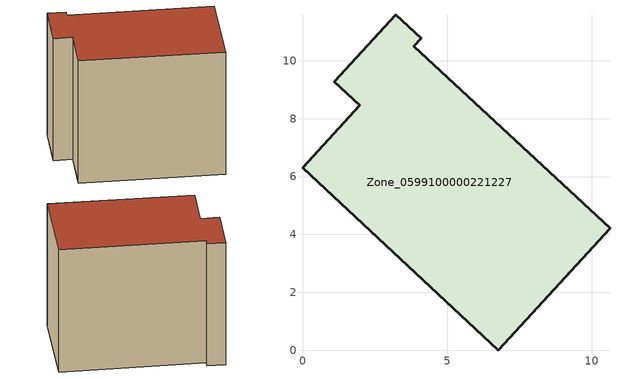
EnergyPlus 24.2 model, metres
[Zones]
Zone_0599100000221227
 floor ground (C_G): 1.98,8.46 1.09,9.28 3.22,11.59 4.1,10.78 3.85,10.5 10.63,4.21 6.76,0 0,6.31 z0
 wall outside (C_F): 6.76,0 10.63,4.21 3.85,10.5 4.1,10.78 3.22,11.59 1.09,9.28 1.98,8.46 0,6.31 6.76,0 z0:8.82
 roof outside (C_R): 1.09,9.28 1.98,8.46 0,6.31 6.76,0 10.63,4.21 3.85,10.5 4.1,10.78 3.22,11.59 z8.82
[BUILDING]
Pand.0599100000221227: North Axis=0; Terrain=City; Loads Convergence Tolerance Value=0.04; Temperature Convergence Tolerance Value=0.4; Solar Distribution=FullExterior; Maximum Number of Warmup Days=25; Minimum Number of Warmup Days=1
[Site:Location]
Rotterdam.The.Hague.AP_ZH_NLD Design_Conditions: Latitude=51.96; Longitude=4.45; Time Zone=1; Elevation=-4.5
[SITE:GROUNDTEMPERATURE:BUILDINGSURFACE]
18, 18, 18, 18, 18, 18, 18, 18, 18, 18, 18, 18
[MATERIAL] Thermal Absorptance=0.9; Solar Absorptance=0.7; Visible Absorptance=0.7
Name | Roughness | Thickness | Conductivity | Density | Specific Heat
G.TI.1975-1991 | MediumSmooth | 0.15 | 0.288461 | 540 | 1210
F.TI.1975-1991 | Rough | 0.3 | 0.230769 | 1920 | 840
R.TI.1975-1991 | MediumRough | 0.2 | 0.153846 | 1500 | 1000
[CONSTRUCTION]
C_G: G.TI.1975-1991
C_F: F.TI.1975-1991
C_R: R.TI.1975-1991
[ZONE]
Zone_0599100000221227: Type=1; Multiplier=1; Ceiling Height=Autocalculate; Volume=Autocalculate; Floor Area=autocalculate; Part of Total Floor Area=Yes
[ZONEINFILTRATION:DESIGNFLOWRATE]
Infil_Zone_0599100000221227: Zone or ZoneList or Space or SpaceList=Zone_0599100000221227; Schedule=AlwaysOn; Design Flow Rate Calculation Method=Flow/Area; Flow Rate per Floor Area=0.003; Constant Term Coefficient=1; Temperature Term Coefficient=0; Velocity Term Coefficient=0; Velocity Squared Term Coefficient=0
[HVACTEMPLATE:ZONE:IDEALLOADSAIRSYSTEM]
Zone_0599100000221227: Maximum Heating Supply Air Temperature=50; Minimum Cooling Supply Air Temperature=13; Maximum Heating Supply Air Humidity Ratio=0.0156; Minimum Cooling Supply Air Humidity Ratio=0.0077; Heating Limit=NoLimit; Cooling Limit=NoLimit; Dehumidification Control Type=ConstantSensibleHeatRatio; Cooling Sensible Heat Ratio=0.7; Dehumidification Setpoint=60; Humidification Control Type=None; Humidification Setpoint=30; Outdoor Air Method=None; Outdoor Air Flow Rate per Person=0.00944; Outdoor Air Flow Rate per Zone Floor Area=0; Outdoor Air Flow Rate per Zone=0; Demand Controlled Ventilation Type=None; Outdoor Air Economizer Type=NoEconomizer; Heat Recovery Type=None; Sensible Heat Recovery Effectiveness=0.7; Latent Heat Recovery Effectiveness=0.65
[ZONECONTROL:THERMOSTAT]
ThermostatControl_Zone_0599100000221227: Zone or ZoneList=Zone_0599100000221227; Control Type Schedule=DualSetpointControlType; Control 1=Thermostat_Zone_0599100000221227; Temperature Difference Between Cutout And Setpoint=0
[THERMOSTATSETPOINT:DUALSETPOINT]
Thermostat_Zone_0599100000221227: Heating Setpoint Temperature Schedule=HeatingSetpoint_Zone_0599100000221227; Cooling Setpoint Temperature Schedule=CoolingSetpoint_Zone_0599100000221227
[SCHEDULE:COMPACT]
HeatingSetpoint_Zone_0599100000221227: Through: 12/31, For: AllDays, Until: 24:00, 21
CoolingSetpoint_Zone_0599100000221227: Through: 12/31, For: AllDays, Until: 24:00, 24
DualSetpointControlType: Through: 12/31, For: AllDays, Until: 24:00, 4
AlwaysOn: Through: 12/31, For: AllDays, Until: 24:00, 1
